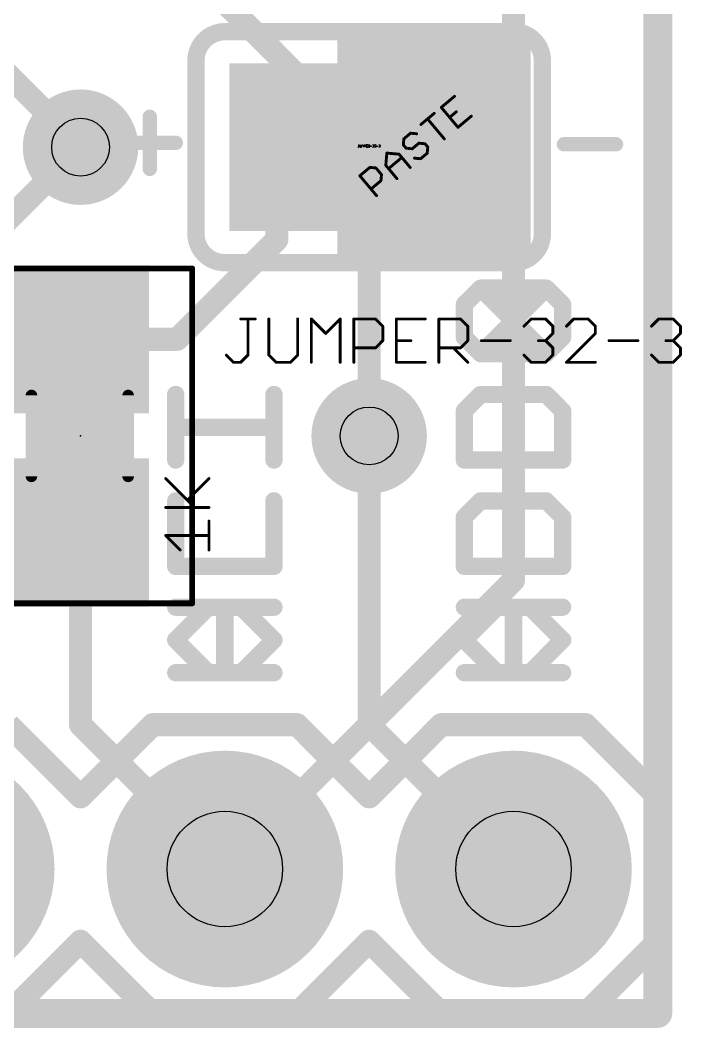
# Model space of a CAD drawing. Extents: x -43 to 64, y -8 to 16.
# Drawn here: x 9.63 to 15.45, y -0.13 to 8.74 of the extents above; entities that cross this region are included whole.
import ezdxf

# ---------------------------------------------------------------- set-up
doc = ezdxf.new("R2010")
doc.units = 0
for name, color, linetype in [('1', 12, 'CONTINUOUS'), ('16', 132, 'CONTINUOUS'), ('17', 110, 'CONTINUOUS'), ('18', 110, 'CONTINUOUS'), ('20', 53, 'CONTINUOUS'), ('21', 41, 'CONTINUOUS'), ('22', 40, 'CONTINUOUS'), ('23', 53, 'CONTINUOUS'), ('27', 253, 'CONTINUOUS'), ('29', 253, 'CONTINUOUS'), ('30', 253, 'CONTINUOUS'), ('31', 253, 'CONTINUOUS'), ('35', 253, 'CONTINUOUS'), ('39', 12, 'CONTINUOUS'), ('44', 253, 'CONTINUOUS'), ('51', 53, 'CONTINUOUS')]:
    doc.layers.add(name, color=color, linetype=linetype)

# ---------------------------------------------------------------- blocks, each defined once
blk = doc.blocks.new('RECT')
blk.add_solid([(-0.5, -0.5), (0.5, -0.5), (-0.5, 0.5), (0.5, 0.5)])
blk = doc.blocks.new('ROUNDP')
at = {"const_width": 0.5}
blk.add_lwpolyline([(0, -0.25, 1), (0, 0.25, 1), (0, -0.25)], format="xyb", dxfattribs=at)
blk = doc.blocks.new('ROUNDV')
at = {"const_width": 0.5}
blk.add_lwpolyline([(0, -0.25, 1), (0, 0.25, 1), (0, -0.25)], format="xyb", dxfattribs=at)

msp = doc.modelspace()

# ---------------------------------------------------------------- linework, layer by layer
at = {"layer": '1'}
for points, const_width in [([(15.24, 15.24), (15.24, 0)], 0.254), ([(9.388, 8.392), (10.16, 7.62)], 0.2032), ([(11.8872, 7.62), (11.8872, 6.8072)], 0.2032), ([(12.7, 7.62), (12.7, 5.08)], 0.2032), ([(11.8872, 6.8072), (11.01, 5.93)], 0.2032), ([(7.62, 5.93), (10.16, 5.93)], 0.2032), ([(10.16, 5.93), (11.01, 5.93)], 0.2032), ([(12.7, 2.54), (12.7, 5.08)], 0.2032), ([(10.16, 4.23), (10.16, 2.54)], 0.2032), ([(10.16, 2.54), (11.43, 1.27)], 0.2032), ([(12.7, 2.54), (13.97, 1.27)], 0.2032), ([(15.24, 0), (0, 0)], 0.254)]:
    msp.add_lwpolyline(points, dxfattribs=dict(at, const_width=const_width))
for points, const_width in [([(11.938, 7.62, 1), (11.8364, 7.62)], 0.1016), ([(12.7508, 7.62, 1), (12.6492, 7.62)], 0.1016), ([(10.1241, 7.5841, 1), (10.1959, 7.6559)], 0.1016), ([(11.8364, 6.8072, 1), (11.938, 6.8072)], 0.1016), ([(11.9231, 6.7713, 1), (11.8513, 6.8431)], 0.1016), ([(10.16, 5.9808, 1), (10.16, 5.8792)], 0.1016), ([(10.16, 5.8792, 1), (10.16, 5.9808)], 0.1016), ([(11.01, 5.8792, 1), (11.01, 5.9808)], 0.1016), ([(10.9741, 5.9659, 1), (11.0459, 5.8941)], 0.1016), ([(12.7508, 5.08, 1), (12.6492, 5.08)], 0.1016), ([(12.6492, 5.08, 1), (12.7508, 5.08)], 0.1016), ([(10.2108, 4.23, 1), (10.1092, 4.23)], 0.1016), ([(10.1959, 2.5759, 1), (10.1241, 2.5041)], 0.1016), ([(10.1092, 2.54, 1), (10.2108, 2.54)], 0.1016), ([(12.7359, 2.5759, 1), (12.6641, 2.5041)], 0.1016), ([(12.6492, 2.54, 1), (12.7508, 2.54)], 0.1016), ([(11.3941, 1.2341, 1), (11.4659, 1.3059)], 0.1016), ([(13.9341, 1.2341, 1), (14.0059, 1.3059)], 0.1016), ([(15.24, -0.0635, 1), (15.24, 0.0635)], 0.127), ([(15.1765, 0, 1), (15.3035, 0)], 0.127)]:
    msp.add_lwpolyline(points, format="xyb", dxfattribs=dict(at, const_width=const_width))
at = {"layer": '16'}
for points, const_width in [([(15.24, 15.24), (15.24, 0)], 0.254), ([(12.7, 7.62), (11.43, 8.89)], 0.2032), ([(13.97, 8.89), (13.97, 3.81)], 0.2032), ([(10.16, 7.62), (8.89, 6.35)], 0.2032), ([(12.7, 7.62), (12.7, 5.08)], 0.2032), ([(13.97, 3.81), (11.43, 1.27)], 0.2032), ([(15.24, 0), (0, 0)], 0.254)]:
    msp.add_lwpolyline(points, dxfattribs=dict(at, const_width=const_width))
for points, const_width in [([(10.1959, 7.5841, 1), (10.1241, 7.6559)], 0.1016), ([(12.7508, 7.62, 1), (12.6492, 7.62)], 0.1016), ([(12.6641, 7.5841, 1), (12.7359, 7.6559)], 0.1016), ([(12.6492, 5.08, 1), (12.7508, 5.08)], 0.1016), ([(14.0059, 3.7741, 1), (13.9341, 3.8459)], 0.1016), ([(13.9192, 3.81, 1), (14.0208, 3.81)], 0.1016), ([(11.3941, 1.3059, 1), (11.4659, 1.2341)], 0.1016), ([(15.24, -0.0635, 1), (15.24, 0.0635)], 0.127), ([(15.1765, 0, 1), (15.3035, 0)], 0.127)]:
    msp.add_lwpolyline(points, format="xyb", dxfattribs=dict(at, const_width=const_width))
at = {"layer": '20', "const_width": 0.2032}
for points in [[(15.24, 0), (15.24, 15.24)], [(0, 0), (15.24, 0)]]:
    msp.add_lwpolyline(points, dxfattribs=at)
at = {"layer": '20', "const_width": 0.1016}
for points in [[(15.24, -0.0508, 1), (15.24, 0.0508)], [(15.1892, 0, 1), (15.2908, 0)]]:
    msp.add_lwpolyline(points, format="xyb", dxfattribs=at)
at = {"layer": '21'}
for points, const_width in [([(11.43, 8.636, 0.4142), (11.176, 8.382)], 0.1524), ([(11.43, 8.6741, 1), (11.43, 8.5979)], 0.0762), ([(11.43, 8.5979, 1), (11.43, 8.6741)], 0.0762), ([(14.224, 8.382, 0.4142), (13.97, 8.636)], 0.1524), ([(13.97, 8.6741, 1), (13.97, 8.5979)], 0.0762), ([(13.97, 8.5979, 1), (13.97, 8.6741)], 0.0762), ([(11.2141, 8.382, 1), (11.1379, 8.382)], 0.0762), ([(14.2621, 8.382, 1), (14.1859, 8.382)], 0.0762), ([(11.1379, 8.382, 1), (11.2141, 8.382)], 0.0762), ([(14.1859, 8.382, 1), (14.2621, 8.382)], 0.0762), ([(10.8011, 7.8871, 1), (10.7376, 7.8871)], 0.0635), ([(10.5405, 7.69, 1), (10.5405, 7.6265)], 0.0635), ([(10.9981, 7.6265, 1), (10.9981, 7.69)], 0.0635), ([(14.4145, 7.6774, 1), (14.4145, 7.6139)], 0.0635), ([(14.8721, 7.6139, 1), (14.8721, 7.6774)], 0.0635), ([(10.7376, 7.4295, 1), (10.8011, 7.4295)], 0.0635), ([(11.176, 6.858, 0.4142), (11.43, 6.604)], 0.1524), ([(11.2141, 6.858, 1), (11.1379, 6.858)], 0.0762), ([(13.97, 6.604, 0.4142), (14.224, 6.858)], 0.1524), ([(14.2621, 6.858, 1), (14.1859, 6.858)], 0.0762), ([(11.1379, 6.858, 1), (11.2141, 6.858)], 0.0762), ([(14.1859, 6.858, 1), (14.2621, 6.858)], 0.0762), ([(11.43, 6.6421, 1), (11.43, 6.5659)], 0.0762), ([(11.43, 6.5659, 1), (11.43, 6.6421)], 0.0762), ([(13.97, 6.6421, 1), (13.97, 6.5659)], 0.0762), ([(13.97, 6.5659, 1), (13.97, 6.6421)], 0.0762), ([(13.6815, 6.4181, 1), (13.6815, 6.3419)], 0.0762), ([(13.7085, 6.4069, 1), (13.6546, 6.353)], 0.0762), ([(13.7085, 6.353, 1), (13.6546, 6.4069)], 0.0762), ([(14.2847, 6.4069, 1), (14.2308, 6.353)], 0.0762), ([(14.2577, 6.3419, 1), (14.2577, 6.4181)], 0.0762), ([(13.5105, 6.2629, 1), (13.5644, 6.209)], 0.0762), ([(13.5756, 6.2359, 1), (13.4994, 6.2359)], 0.0762), ([(14.4399, 6.2359, 1), (14.3637, 6.2359)], 0.0762), ([(14.3749, 6.209, 1), (14.4287, 6.2629)], 0.0762), ([(13.5644, 5.9748, 1), (13.5105, 5.9209)], 0.0762), ([(13.4994, 5.9478, 1), (13.5756, 5.9478)], 0.0762), ([(14.3637, 5.9478, 1), (14.4399, 5.9478)], 0.0762), ([(14.4287, 5.9209, 1), (14.3749, 5.9748)], 0.0762), ([(13.6815, 5.8419, 1), (13.6815, 5.7657)], 0.0762), ([(13.6546, 5.7768, 1), (13.7085, 5.8307)], 0.0762), ([(14.2308, 5.8307, 1), (14.2847, 5.7768)], 0.0762), ([(14.2308, 5.7768, 1), (14.2847, 5.8307)], 0.0762), ([(14.2577, 5.7657, 1), (14.2577, 5.8419)], 0.0762), ([(11.0356, 5.4445, 1), (10.9594, 5.4445)], 0.0762), ([(13.6815, 5.4826, 1), (13.6815, 5.4064)], 0.0762), ([(13.7085, 5.4175, 1), (13.6546, 5.4714)], 0.0762), ([(14.2847, 5.4714, 1), (14.2308, 5.4175)], 0.0762), ([(14.2577, 5.4064, 1), (14.2577, 5.4826)], 0.0762), ([(13.5756, 5.3004, 1), (13.4994, 5.3004)], 0.0762), ([(13.5105, 5.3273, 1), (13.5644, 5.2735)], 0.0762), ([(14.4399, 5.3004, 1), (14.3637, 5.3004)], 0.0762), ([(14.3749, 5.2735, 1), (14.4287, 5.3273)], 0.0762), ([(10.9975, 5.1945, 1), (10.9975, 5.1183)], 0.0762), ([(11.8618, 5.1183, 1), (11.8618, 5.1945)], 0.0762), ([(10.9594, 4.8682, 1), (11.0356, 4.8682)], 0.0762), ([(13.5375, 4.9063, 1), (13.5375, 4.8301)], 0.0762), ([(13.4994, 4.8682, 1), (13.5756, 4.8682)], 0.0762), ([(14.3637, 4.8682, 1), (14.4399, 4.8682)], 0.0762), ([(14.4018, 4.8301, 1), (14.4018, 4.9063)], 0.0762), ([(11.8999, 4.5089, 1), (11.8237, 4.5089)], 0.0762), ([(13.6815, 4.547, 1), (13.6815, 4.4708)], 0.0762), ([(13.7085, 4.482, 1), (13.6546, 4.5359)], 0.0762), ([(14.2847, 4.5359, 1), (14.2308, 4.482)], 0.0762), ([(14.2577, 4.4708, 1), (14.2577, 4.547)], 0.0762), ([(13.5756, 4.3649, 1), (13.4994, 4.3649)], 0.0762), ([(14.4399, 4.3649, 1), (14.3637, 4.3649)], 0.0762), ([(13.5105, 4.3918, 1), (13.5644, 4.3379)], 0.0762), ([(14.3749, 4.3379, 1), (14.4287, 4.3918)], 0.0762), ([(10.9975, 3.9708, 1), (10.9975, 3.8946)], 0.0762), ([(11.8618, 3.8946, 1), (11.8618, 3.9708)], 0.0762), ([(13.5375, 3.9708, 1), (13.5375, 3.8946)], 0.0762), ([(14.4018, 3.8946, 1), (14.4018, 3.9708)], 0.0762), ([(11.8237, 3.9327, 1), (11.8999, 3.9327)], 0.0762), ([(13.4994, 3.9327, 1), (13.5756, 3.9327)], 0.0762), ([(14.3637, 3.9327, 1), (14.4399, 3.9327)], 0.0762), ([(11.2856, 3.6115, 1), (11.2856, 3.5353)], 0.0762), ([(11.3125, 3.5465, 1), (11.2586, 3.6004)], 0.0762), ([(11.4677, 3.5734, 1), (11.3915, 3.5734)], 0.0762), ([(11.8618, 3.5353, 1), (11.8618, 3.6115)], 0.0762), ([(13.8256, 3.6115, 1), (13.8256, 3.5353)], 0.0762), ([(13.8525, 3.5465, 1), (13.7986, 3.6004)], 0.0762), ([(14.0077, 3.5734, 1), (13.9315, 3.5734)], 0.0762), ([(14.4018, 3.5353, 1), (14.4018, 3.6115)], 0.0762), ([(11.0244, 3.3123, 1), (10.9705, 3.2584)], 0.0762), ([(10.9705, 3.3123, 1), (11.0244, 3.2584)], 0.0762), ([(13.5644, 3.3123, 1), (13.5105, 3.2584)], 0.0762), ([(13.5105, 3.3123, 1), (13.5644, 3.2584)], 0.0762), ([(11.2856, 3.0353, 1), (11.2856, 2.9591)], 0.0762), ([(11.2586, 2.9703, 1), (11.3125, 3.0241)], 0.0762), ([(11.3915, 2.9972, 1), (11.4677, 2.9972)], 0.0762), ([(11.8618, 2.9591, 1), (11.8618, 3.0353)], 0.0762), ([(13.8256, 3.0353, 1), (13.8256, 2.9591)], 0.0762), ([(13.7986, 2.9703, 1), (13.8525, 3.0241)], 0.0762), ([(13.9315, 2.9972, 1), (14.0077, 2.9972)], 0.0762), ([(14.4018, 2.9591, 1), (14.4018, 3.0353)], 0.0762), ([(10.795, 2.5908, 1), (10.795, 2.4892)], 0.1016), ([(10.8309, 2.5041, 1), (10.7591, 2.5759)], 0.1016), ([(12.1009, 2.5759, 1), (12.0291, 2.5041)], 0.1016), ([(12.065, 2.4892, 1), (12.065, 2.5908)], 0.1016), ([(13.335, 2.5908, 1), (13.335, 2.4892)], 0.1016), ([(13.3709, 2.5041, 1), (13.2991, 2.5759)], 0.1016), ([(14.6409, 2.5759, 1), (14.5691, 2.5041)], 0.1016), ([(14.605, 2.4892, 1), (14.605, 2.5908)], 0.1016), ([(10.1241, 1.9409, 1), (10.1959, 1.8691)], 0.1016), ([(10.1241, 1.8691, 1), (10.1959, 1.9409)], 0.1016), ([(12.6641, 1.9409, 1), (12.7359, 1.8691)], 0.1016), ([(12.6641, 1.8691, 1), (12.7359, 1.9409)], 0.1016), ([(15.2908, 1.905, 1), (15.1892, 1.905)], 0.1016), ([(15.2041, 1.8691, 1), (15.2759, 1.9409)], 0.1016), ([(10.1959, 0.6709, 1), (10.1241, 0.5991)], 0.1016), ([(10.1959, 0.5991, 1), (10.1241, 0.6709)], 0.1016), ([(12.7359, 0.6709, 1), (12.6641, 0.5991)], 0.1016), ([(12.7359, 0.5991, 1), (12.6641, 0.6709)], 0.1016), ([(15.2759, 0.5991, 1), (15.2041, 0.6709)], 0.1016), ([(15.1892, 0.635, 1), (15.2908, 0.635)], 0.1016), ([(10.795, 0.0508, 1), (10.795, -0.0508)], 0.1016), ([(12.065, -0.0508, 1), (12.065, 0.0508)], 0.1016), ([(13.335, 0.0508, 1), (13.335, -0.0508)], 0.1016), ([(14.605, -0.0508, 1), (14.605, 0.0508)], 0.1016), ([(10.7591, -0.0359, 1), (10.8309, 0.0359)], 0.1016), ([(12.0291, 0.0359, 1), (12.1009, -0.0359)], 0.1016), ([(13.2991, -0.0359, 1), (13.3709, 0.0359)], 0.1016), ([(14.5691, 0.0359, 1), (14.6409, -0.0359)], 0.1016)]:
    msp.add_lwpolyline(points, format="xyb", dxfattribs=dict(at, const_width=const_width))
for points, const_width in [([(11.43, 8.636), (13.97, 8.636)], 0.1524), ([(11.176, 6.858), (11.176, 8.382)], 0.1524), ([(14.224, 6.858), (14.224, 8.382)], 0.1524), ([(10.7693, 7.4295), (10.7693, 7.8871)], 0.127), ([(10.5405, 7.6583), (10.9981, 7.6583)], 0.127), ([(14.4145, 7.6457), (14.8721, 7.6457)], 0.127), ([(13.97, 6.604), (11.43, 6.604)], 0.1524), ([(13.5375, 6.2359), (13.6815, 6.38)], 0.1524), ([(13.6815, 6.38), (14.2577, 6.38)], 0.1524), ([(14.2577, 5.8038), (13.6815, 6.38)], 0.1524), ([(14.2577, 6.38), (14.4018, 6.2359)], 0.1524), ([(13.5375, 5.9478), (13.5375, 6.2359)], 0.1524), ([(14.4018, 6.2359), (14.4018, 5.9478)], 0.1524), ([(13.6815, 5.8038), (13.5375, 5.9478)], 0.1524), ([(14.4018, 5.9478), (14.2577, 5.8038)], 0.1524), ([(14.2577, 5.8038), (13.6815, 5.8038)], 0.1524), ([(10.9975, 4.8682), (10.9975, 5.4445)], 0.1524), ([(13.6815, 5.4445), (13.5375, 5.3004)], 0.1524), ([(14.2577, 5.4445), (13.6815, 5.4445)], 0.1524), ([(14.4018, 5.3004), (14.2577, 5.4445)], 0.1524), ([(13.5375, 5.3004), (13.5375, 4.8682)], 0.1524), ([(14.4018, 4.8682), (14.4018, 5.3004)], 0.1524), ([(11.8618, 5.1564), (10.9975, 5.1564)], 0.1524), ([(13.5375, 4.8682), (14.4018, 4.8682)], 0.1524), ([(11.8618, 3.9327), (11.8618, 4.5089)], 0.1524), ([(13.6815, 4.5089), (13.5375, 4.3649)], 0.1524), ([(14.2577, 4.5089), (13.6815, 4.5089)], 0.1524), ([(14.4018, 4.3649), (14.2577, 4.5089)], 0.1524), ([(13.5375, 4.3649), (13.5375, 3.9327)], 0.1524), ([(14.4018, 3.9327), (14.4018, 4.3649)], 0.1524), ([(10.9975, 3.9327), (11.8618, 3.9327)], 0.1524), ([(13.5375, 3.9327), (14.4018, 3.9327)], 0.1524), ([(10.9975, 3.2853), (11.2856, 3.5734)], 0.1524), ([(11.2856, 3.5734), (11.8618, 3.5734)], 0.1524), ([(11.4296, 2.9972), (11.4296, 3.5734)], 0.1524), ([(13.5375, 3.2853), (13.8256, 3.5734)], 0.1524), ([(13.8256, 3.5734), (14.4018, 3.5734)], 0.1524), ([(13.9696, 2.9972), (13.9696, 3.5734)], 0.1524), ([(11.2856, 2.9972), (10.9975, 3.2853)], 0.1524), ([(13.8256, 2.9972), (13.5375, 3.2853)], 0.1524), ([(11.8618, 2.9972), (11.2856, 2.9972)], 0.1524), ([(14.4018, 2.9972), (13.8256, 2.9972)], 0.1524), ([(9.525, 2.54), (10.16, 1.905)], 0.2032), ([(10.16, 1.905), (10.795, 2.54)], 0.2032), ([(10.795, 2.54), (12.065, 2.54)], 0.2032), ([(12.065, 2.54), (12.7, 1.905)], 0.2032), ([(12.7, 1.905), (13.335, 2.54)], 0.2032), ([(13.335, 2.54), (14.605, 2.54)], 0.2032), ([(14.605, 2.54), (15.24, 1.905)], 0.2032), ([(15.24, 1.905), (15.24, 0.635)], 0.2032), ([(10.16, 0.635), (9.525, 0)], 0.2032), ([(10.795, 0), (10.16, 0.635)], 0.2032), ([(12.7, 0.635), (12.065, 0)], 0.2032), ([(13.335, 0), (12.7, 0.635)], 0.2032), ([(15.24, 0.635), (14.605, 0)], 0.2032), ([(12.065, 0), (10.795, 0)], 0.2032), ([(14.605, 0), (13.335, 0)], 0.2032)]:
    msp.add_lwpolyline(points, dxfattribs=dict(at, const_width=const_width))
at = {"layer": '22', "const_width": 0.1524}
for points in [[(13.6823, 6.38), (13.5382, 6.2359)], [(14.2585, 6.38), (13.6823, 6.38)], [(13.6823, 5.8038), (14.2585, 6.38)], [(14.4025, 6.2359), (14.2585, 6.38)], [(13.5382, 6.2359), (13.5382, 5.9478)], [(14.4025, 5.9478), (14.4025, 6.2359)], [(13.5382, 5.9478), (13.6823, 5.8038)], [(14.2585, 5.8038), (14.4025, 5.9478)], [(13.6823, 5.8038), (14.2585, 5.8038)], [(11.8625, 4.8682), (11.8625, 5.4445)], [(13.5382, 5.3004), (13.6823, 5.4445)], [(13.6823, 5.4445), (14.2585, 5.4445)], [(14.2585, 5.4445), (14.4025, 5.3004)], [(13.5382, 4.8682), (13.5382, 5.3004)], [(14.4025, 5.3004), (14.4025, 4.8682)], [(10.9982, 5.1564), (11.8625, 5.1564)], [(14.4025, 4.8682), (13.5382, 4.8682)], [(10.9982, 3.9327), (10.9982, 4.5089)], [(13.5382, 4.3649), (13.6823, 4.5089)], [(13.6823, 4.5089), (14.2585, 4.5089)], [(14.2585, 4.5089), (14.4025, 4.3649)], [(13.5382, 3.9327), (13.5382, 4.3649)], [(14.4025, 4.3649), (14.4025, 3.9327)], [(11.8625, 3.9327), (10.9982, 3.9327)], [(14.4025, 3.9327), (13.5382, 3.9327)], [(11.5744, 3.5734), (10.9982, 3.5734)], [(11.4304, 2.9972), (11.4304, 3.5734)], [(11.8625, 3.2853), (11.5744, 3.5734)], [(14.1144, 3.5734), (13.5382, 3.5734)], [(13.9704, 2.9972), (13.9704, 3.5734)], [(14.4025, 3.2853), (14.1144, 3.5734)], [(11.5744, 2.9972), (11.8625, 3.2853)], [(14.1144, 2.9972), (14.4025, 3.2853)], [(10.9982, 2.9972), (11.5744, 2.9972)], [(13.5382, 2.9972), (14.1144, 2.9972)]]:
    msp.add_lwpolyline(points, dxfattribs=at)
at = {"layer": '22', "const_width": 0.0762}
for points in [[(13.6823, 6.4181, 1), (13.6823, 6.3419)], [(13.7092, 6.353, 1), (13.6553, 6.4069)], [(14.2854, 6.4069, 1), (14.2315, 6.353)], [(14.2854, 6.353, 1), (14.2315, 6.4069)], [(14.2585, 6.3419, 1), (14.2585, 6.4181)], [(13.5763, 6.2359, 1), (13.5001, 6.2359)], [(13.5113, 6.2629, 1), (13.5651, 6.209)], [(14.4406, 6.2359, 1), (14.3644, 6.2359)], [(14.3756, 6.209, 1), (14.4295, 6.2629)], [(13.5651, 5.9748, 1), (13.5113, 5.9209)], [(13.5001, 5.9478, 1), (13.5763, 5.9478)], [(14.3644, 5.9478, 1), (14.4406, 5.9478)], [(14.4295, 5.9209, 1), (14.3756, 5.9748)], [(13.6553, 5.8307, 1), (13.7092, 5.7768)], [(13.6823, 5.8419, 1), (13.6823, 5.7657)], [(13.6553, 5.7768, 1), (13.7092, 5.8307)], [(14.2315, 5.8307, 1), (14.2854, 5.7768)], [(14.2585, 5.7657, 1), (14.2585, 5.8419)], [(11.9006, 5.4445, 1), (11.8244, 5.4445)], [(13.6823, 5.4826, 1), (13.6823, 5.4064)], [(13.7092, 5.4175, 1), (13.6553, 5.4714)], [(14.2854, 5.4714, 1), (14.2315, 5.4175)], [(14.2585, 5.4064, 1), (14.2585, 5.4826)], [(13.5763, 5.3004, 1), (13.5001, 5.3004)], [(13.5113, 5.3273, 1), (13.5651, 5.2735)], [(14.4406, 5.3004, 1), (14.3644, 5.3004)], [(14.3756, 5.2735, 1), (14.4295, 5.3273)], [(10.9982, 5.1945, 1), (10.9982, 5.1183)], [(11.8625, 5.1183, 1), (11.8625, 5.1945)], [(11.8244, 4.8682, 1), (11.9006, 4.8682)], [(13.5382, 4.9063, 1), (13.5382, 4.8301)], [(13.5001, 4.8682, 1), (13.5763, 4.8682)], [(14.3644, 4.8682, 1), (14.4406, 4.8682)], [(14.4025, 4.8301, 1), (14.4025, 4.9063)], [(11.0363, 4.5089, 1), (10.9601, 4.5089)], [(13.6823, 4.547, 1), (13.6823, 4.4708)], [(13.7092, 4.482, 1), (13.6553, 4.5359)], [(14.2854, 4.5359, 1), (14.2315, 4.482)], [(14.2585, 4.4708, 1), (14.2585, 4.547)], [(13.5763, 4.3649, 1), (13.5001, 4.3649)], [(14.4406, 4.3649, 1), (14.3644, 4.3649)], [(13.5113, 4.3918, 1), (13.5651, 4.3379)], [(14.3756, 4.3379, 1), (14.4295, 4.3918)], [(10.9982, 3.9708, 1), (10.9982, 3.8946)], [(11.8625, 3.8946, 1), (11.8625, 3.9708)], [(13.5382, 3.9708, 1), (13.5382, 3.8946)], [(14.4025, 3.8946, 1), (14.4025, 3.9708)], [(10.9601, 3.9327, 1), (11.0363, 3.9327)], [(13.5001, 3.9327, 1), (13.5763, 3.9327)], [(14.3644, 3.9327, 1), (14.4406, 3.9327)], [(10.9982, 3.6115, 1), (10.9982, 3.5353)], [(11.4685, 3.5734, 1), (11.3923, 3.5734)], [(11.6014, 3.6004, 1), (11.5475, 3.5465)], [(11.5744, 3.5353, 1), (11.5744, 3.6115)], [(13.5382, 3.6115, 1), (13.5382, 3.5353)], [(14.0085, 3.5734, 1), (13.9323, 3.5734)], [(14.1414, 3.6004, 1), (14.0875, 3.5465)], [(14.1144, 3.5353, 1), (14.1144, 3.6115)], [(11.8895, 3.2584, 1), (11.8356, 3.3123)], [(11.8356, 3.2584, 1), (11.8895, 3.3123)], [(14.4295, 3.2584, 1), (14.3756, 3.3123)], [(14.3756, 3.2584, 1), (14.4295, 3.3123)], [(10.9982, 3.0353, 1), (10.9982, 2.9591)], [(11.3923, 2.9972, 1), (11.4685, 2.9972)], [(11.5475, 3.0241, 1), (11.6014, 2.9703)], [(11.5744, 2.9591, 1), (11.5744, 3.0353)], [(13.5382, 3.0353, 1), (13.5382, 2.9591)], [(13.9323, 2.9972, 1), (14.0085, 2.9972)], [(14.0875, 3.0241, 1), (14.1414, 2.9703)], [(14.1144, 2.9591, 1), (14.1144, 3.0353)]]:
    msp.add_lwpolyline(points, format="xyb", dxfattribs=at)
at = {"layer": '23'}
for p in [(12.7, 7.62), (10.16, 5.08)]:
    msp.add_point(p, dxfattribs=at)
at = {"layer": '27'}
for p, q in [((12.6066, 7.64), (12.6132, 7.64)), ((12.6099, 7.6233), (12.6099, 7.64)), ((12.6183, 7.64), (12.6183, 7.6233)), ((12.6317, 7.6233), (12.6317, 7.64)), ((12.6367, 7.62), (12.6367, 7.64)), ((12.6367, 7.64), (12.6434, 7.6333)), ((12.6434, 7.6333), (12.6501, 7.64)), ((12.6501, 7.64), (12.6501, 7.62)), ((12.6551, 7.62), (12.6551, 7.64)), ((12.6551, 7.64), (12.6652, 7.64)), ((12.6652, 7.6267), (12.6551, 7.6267)), ((12.6652, 7.64), (12.6685, 7.6367)), ((12.6685, 7.63), (12.6652, 7.6267)), ((12.6685, 7.6367), (12.6685, 7.63)), ((12.6869, 7.64), (12.6736, 7.64)), ((12.6736, 7.64), (12.6736, 7.62)), ((12.6736, 7.63), (12.6802, 7.63)), ((12.692, 7.62), (12.692, 7.64)), ((12.692, 7.64), (12.702, 7.64)), ((12.702, 7.6267), (12.692, 7.6267)), ((12.6987, 7.6267), (12.7053, 7.62)), ((12.702, 7.64), (12.7053, 7.6367)), ((12.7053, 7.63), (12.702, 7.6267)), ((12.7053, 7.6367), (12.7053, 7.63)), ((12.7104, 7.63), (12.7237, 7.63)), ((12.7288, 7.6367), (12.7321, 7.64)), ((12.7321, 7.64), (12.7388, 7.64)), ((12.7388, 7.63), (12.7355, 7.63)), ((12.7388, 7.64), (12.7422, 7.6367)), ((12.7422, 7.6333), (12.7388, 7.63)), ((12.7388, 7.63), (12.7422, 7.6267)), ((12.7422, 7.6367), (12.7422, 7.6333)), ((12.7422, 7.6267), (12.7422, 7.6233)), ((12.7506, 7.64), (12.7472, 7.6367)), ((12.7472, 7.62), (12.7606, 7.6333)), ((12.7572, 7.64), (12.7506, 7.64)), ((12.7606, 7.6367), (12.7572, 7.64)), ((12.7606, 7.6333), (12.7606, 7.6367)), ((12.7656, 7.63), (12.779, 7.63)), ((12.7841, 7.6367), (12.7874, 7.64)), ((12.7874, 7.64), (12.7941, 7.64)), ((12.7941, 7.63), (12.7907, 7.63)), ((12.7941, 7.64), (12.7974, 7.6367)), ((12.7974, 7.6333), (12.7941, 7.63)), ((12.7941, 7.63), (12.7974, 7.6267)), ((12.7974, 7.6367), (12.7974, 7.6333)), ((12.7974, 7.6267), (12.7974, 7.6233)), ((12.5999, 7.6233), (12.6032, 7.62)), ((12.6032, 7.62), (12.6066, 7.62)), ((12.6066, 7.62), (12.6099, 7.6233)), ((12.6183, 7.6233), (12.6217, 7.62)), ((12.6217, 7.62), (12.6283, 7.62)), ((12.6283, 7.62), (12.6317, 7.6233)), ((12.6736, 7.62), (12.6869, 7.62)), ((12.7321, 7.62), (12.7288, 7.6233)), ((12.7388, 7.62), (12.7321, 7.62)), ((12.7422, 7.6233), (12.7388, 7.62)), ((12.7606, 7.62), (12.7472, 7.62)), ((12.7874, 7.62), (12.7841, 7.6233)), ((12.7941, 7.62), (12.7874, 7.62)), ((12.7974, 7.6233), (12.7941, 7.62))]:
    msp.add_line(p, q, dxfattribs=at)
at = {"layer": '27', "const_width": 0.0127}
for points in [[(11.5698, 6.1154, 1), (11.5698, 6.1027)], [(11.6397, 6.109, 1), (11.627, 6.109)], [(11.6969, 6.1027, 1), (11.6969, 6.1154)], [(11.8233, 6.109, 1), (11.8106, 6.109)], [(12.0775, 6.109, 1), (12.0648, 6.109)], [(12.1975, 6.109, 1), (12.1848, 6.109)], [(12.1956, 6.1135, 1), (12.1866, 6.1045)], [(12.4517, 6.109, 1), (12.439, 6.109)], [(12.4498, 6.1045, 1), (12.4408, 6.1135)], [(12.5653, 6.1154, 1), (12.5653, 6.1027)], [(12.5717, 6.109, 1), (12.559, 6.109)], [(12.7605, 6.1135, 1), (12.7515, 6.1045)], [(12.756, 6.1027, 1), (12.756, 6.1154)], [(12.9395, 6.1154, 1), (12.9395, 6.1027)], [(12.9459, 6.109, 1), (12.9332, 6.109)], [(13.1937, 6.1027, 1), (13.1937, 6.1154)], [(13.3137, 6.1154, 1), (13.3137, 6.1027)], [(13.3201, 6.109, 1), (13.3074, 6.109)], [(13.5089, 6.1135, 1), (13.4999, 6.1045)], [(13.5044, 6.1027, 1), (13.5044, 6.1154)], [(14.1257, 6.1154, 1), (14.1257, 6.1027)], [(14.1302, 6.1045, 1), (14.1212, 6.1135)], [(14.2573, 6.1135, 1), (14.2483, 6.1045)], [(14.2528, 6.1027, 1), (14.2528, 6.1154)], [(14.4999, 6.1154, 1), (14.4999, 6.1027)], [(14.5044, 6.1045, 1), (14.4954, 6.1135)], [(14.6315, 6.1135, 1), (14.6225, 6.1045)], [(14.627, 6.1027, 1), (14.627, 6.1154)], [(15.2483, 6.1154, 1), (15.2483, 6.1027)], [(15.2528, 6.1045, 1), (15.2438, 6.1135)], [(15.3799, 6.1135, 1), (15.3709, 6.1045)], [(15.3754, 6.1027, 1), (15.3754, 6.1154)], [(12.8259, 6.0455, 1), (12.8132, 6.0455)], [(12.815, 6.041, 1), (12.824, 6.05)], [(13.5743, 6.0455, 1), (13.5616, 6.0455)], [(13.5635, 6.041, 1), (13.5724, 6.05)], [(14.0577, 6.05, 1), (14.0666, 6.041)], [(14.3227, 6.0455, 1), (14.31, 6.0455)], [(14.3119, 6.041, 1), (14.3208, 6.05)], [(14.4319, 6.05, 1), (14.4408, 6.041)], [(14.6969, 6.0455, 1), (14.6842, 6.0455)], [(14.6861, 6.041, 1), (14.6951, 6.05)], [(15.1803, 6.05, 1), (15.1893, 6.041)], [(15.4453, 6.0455, 1), (15.4326, 6.0455)], [(15.4345, 6.041, 1), (15.4435, 6.05)], [(12.3137, 5.9864, 1), (12.3227, 5.9774)], [(12.3137, 5.9774, 1), (12.3227, 5.9864)], [(14.31, 5.9819, 1), (14.3227, 5.9819)], [(14.3208, 5.9774, 1), (14.3119, 5.9864)], [(14.6842, 5.9819, 1), (14.6969, 5.9819)], [(14.6951, 5.9774, 1), (14.6861, 5.9864)], [(15.4326, 5.9819, 1), (15.4453, 5.9819)], [(15.4435, 5.9774, 1), (15.4345, 5.9864)], [(12.5653, 5.8612, 1), (12.5653, 5.8485)], [(12.7515, 5.8593, 1), (12.7605, 5.8503)], [(12.756, 5.8485, 1), (12.756, 5.8612)], [(12.8132, 5.9184, 1), (12.8259, 5.9184)], [(12.824, 5.9139, 1), (12.815, 5.9229)], [(12.9395, 5.9247, 1), (12.9395, 5.912)], [(13.0666, 5.912, 1), (13.0666, 5.9247)], [(13.3137, 5.8612, 1), (13.3137, 5.8485)], [(13.4453, 5.8593, 1), (13.4363, 5.8503)], [(13.4999, 5.8593, 1), (13.5089, 5.8503)], [(13.5044, 5.8485, 1), (13.5044, 5.8612)], [(13.5616, 5.9184, 1), (13.5743, 5.9184)], [(13.5724, 5.9139, 1), (13.5635, 5.9229)], [(13.6879, 5.9247, 1), (13.6879, 5.912)], [(13.9422, 5.912, 1), (13.9422, 5.9247)], [(14.1893, 5.9247, 1), (14.1893, 5.912)], [(14.2573, 5.9229, 1), (14.2483, 5.9139)], [(14.2483, 5.9229, 1), (14.2573, 5.9139)], [(14.2528, 5.912, 1), (14.2528, 5.9247)], [(14.3227, 5.8548, 1), (14.31, 5.8548)], [(14.3119, 5.8503, 1), (14.3208, 5.8593)], [(14.8106, 5.9247, 1), (14.8106, 5.912)], [(15.0648, 5.912, 1), (15.0648, 5.9247)], [(15.3119, 5.9247, 1), (15.3119, 5.912)], [(15.3799, 5.9229, 1), (15.3709, 5.9139)], [(15.3709, 5.9229, 1), (15.3799, 5.9139)], [(15.3754, 5.912, 1), (15.3754, 5.9247)], [(15.4453, 5.8548, 1), (15.4326, 5.8548)], [(15.4345, 5.8503, 1), (15.4435, 5.8593)], [(11.4472, 5.7957, 1), (11.4382, 5.7868)], [(11.627, 5.7913, 1), (11.6397, 5.7913)], [(11.6379, 5.7868, 1), (11.6289, 5.7957)], [(11.8214, 5.7957, 1), (11.8124, 5.7868)], [(11.8106, 5.7913, 1), (11.8233, 5.7913)], [(12.0648, 5.7913, 1), (12.0775, 5.7913)], [(12.0756, 5.7868, 1), (12.0666, 5.7957)], [(14.0666, 5.7957, 1), (14.0577, 5.7868)], [(14.31, 5.7913, 1), (14.3227, 5.7913)], [(14.3208, 5.7868, 1), (14.3119, 5.7957)], [(15.1893, 5.7957, 1), (15.1803, 5.7868)], [(15.4326, 5.7913, 1), (15.4453, 5.7913)], [(15.4435, 5.7868, 1), (15.4345, 5.7957)], [(11.5063, 5.7341, 1), (11.5063, 5.7214)], [(11.5018, 5.7232, 1), (11.5107, 5.7322)], [(11.5653, 5.7322, 1), (11.5743, 5.7232)], [(11.5698, 5.7214, 1), (11.5698, 5.7341)], [(11.8805, 5.7341, 1), (11.8805, 5.7214)], [(11.876, 5.7232, 1), (11.8849, 5.7322)], [(12.0031, 5.7322, 1), (12.0121, 5.7232)], [(12.0076, 5.7214, 1), (12.0076, 5.7341)], [(12.1848, 5.7277, 1), (12.1975, 5.7277)], [(12.439, 5.7277, 1), (12.4517, 5.7277)], [(12.559, 5.7277, 1), (12.5717, 5.7277)], [(12.9395, 5.7341, 1), (12.9395, 5.7214)], [(12.9332, 5.7277, 1), (12.9459, 5.7277)], [(13.1937, 5.7214, 1), (13.1937, 5.7341)], [(13.3074, 5.7277, 1), (13.3201, 5.7277)], [(13.5635, 5.7232, 1), (13.5724, 5.7322)], [(14.1257, 5.7341, 1), (14.1257, 5.7214)], [(14.1212, 5.7232, 1), (14.1302, 5.7322)], [(14.2483, 5.7322, 1), (14.2573, 5.7232)], [(14.2528, 5.7214, 1), (14.2528, 5.7341)], [(14.4364, 5.7341, 1), (14.4364, 5.7214)], [(14.4319, 5.7322, 1), (14.4408, 5.7232)], [(14.6906, 5.7214, 1), (14.6906, 5.7341)], [(15.2483, 5.7341, 1), (15.2483, 5.7214)], [(15.2438, 5.7232, 1), (15.2528, 5.7322)], [(15.3709, 5.7322, 1), (15.3799, 5.7232)], [(15.3754, 5.7214, 1), (15.3754, 5.7341)], [(10.9135, 4.7096, 1), (10.9045, 4.7006)], [(11.2948, 4.7006, 1), (11.2858, 4.7096)], [(11.0951, 4.5189, 1), (11.1041, 4.51)], [(10.909, 4.4573, 1), (10.909, 4.4446)], [(11.1587, 4.4464, 1), (11.1677, 4.4554)], [(11.2903, 4.4446, 1), (11.2903, 4.4573)], [(11.2966, 4.3309, 1), (11.284, 4.3309)], [(10.909, 4.2102, 1), (10.909, 4.1975)], [(10.9135, 4.2083, 1), (10.9045, 4.1993)], [(11.2903, 4.1975, 1), (11.2903, 4.2102)], [(11.0316, 4.0722, 1), (11.0406, 4.0812)], [(11.284, 4.0767, 1), (11.2966, 4.0767)]]:
    msp.add_lwpolyline(points, format="xyb", dxfattribs=at)
at = {"layer": '27', "const_width": 0.0254}
for points in [[(11.5698, 6.109), (11.6969, 6.109)], [(11.6334, 5.7913), (11.6334, 6.109)], [(11.8169, 6.109), (11.8169, 5.7913)], [(12.0711, 5.7913), (12.0711, 6.109)], [(12.1911, 5.7277), (12.1911, 6.109)], [(12.1911, 6.109), (12.3182, 5.9819)], [(12.3182, 5.9819), (12.4453, 6.109)], [(12.4453, 6.109), (12.4453, 5.7277)], [(12.5653, 5.7277), (12.5653, 6.109)], [(12.5653, 6.109), (12.756, 6.109)], [(12.756, 6.109), (12.8195, 6.0455)], [(13.1937, 6.109), (12.9395, 6.109)], [(12.9395, 6.109), (12.9395, 5.7277)], [(13.3137, 5.7277), (13.3137, 6.109)], [(13.3137, 6.109), (13.5044, 6.109)], [(13.5044, 6.109), (13.5679, 6.0455)], [(14.0621, 6.0455), (14.1257, 6.109)], [(14.1257, 6.109), (14.2528, 6.109)], [(14.2528, 6.109), (14.3164, 6.0455)], [(14.4999, 6.109), (14.4364, 6.0455)], [(14.627, 6.109), (14.4999, 6.109)], [(14.6906, 6.0455), (14.627, 6.109)], [(15.1848, 6.0455), (15.2483, 6.109)], [(15.2483, 6.109), (15.3754, 6.109)], [(15.3754, 6.109), (15.439, 6.0455)], [(12.8195, 6.0455), (12.8195, 5.9184)], [(13.5679, 6.0455), (13.5679, 5.9184)], [(14.3164, 6.0455), (14.3164, 5.9819)], [(14.6906, 5.9819), (14.6906, 6.0455)], [(15.439, 6.0455), (15.439, 5.9819)], [(14.3164, 5.9819), (14.2528, 5.9184)], [(14.4364, 5.7277), (14.6906, 5.9819)], [(15.439, 5.9819), (15.3754, 5.9184)], [(12.756, 5.8548), (12.5653, 5.8548)], [(12.8195, 5.9184), (12.756, 5.8548)], [(12.9395, 5.9184), (13.0666, 5.9184)], [(13.5044, 5.8548), (13.3137, 5.8548)], [(13.4408, 5.8548), (13.5679, 5.7277)], [(13.5679, 5.9184), (13.5044, 5.8548)], [(13.6879, 5.9184), (13.9422, 5.9184)], [(14.2528, 5.9184), (14.1893, 5.9184)], [(14.2528, 5.9184), (14.3164, 5.8548)], [(14.3164, 5.8548), (14.3164, 5.7913)], [(14.8106, 5.9184), (15.0648, 5.9184)], [(15.3754, 5.9184), (15.3119, 5.9184)], [(15.3754, 5.9184), (15.439, 5.8548)], [(15.439, 5.8548), (15.439, 5.7913)], [(11.4427, 5.7913), (11.5063, 5.7277)], [(11.5698, 5.7277), (11.6334, 5.7913)], [(11.8169, 5.7913), (11.8805, 5.7277)], [(12.0076, 5.7277), (12.0711, 5.7913)], [(14.1257, 5.7277), (14.0621, 5.7913)], [(14.3164, 5.7913), (14.2528, 5.7277)], [(15.2483, 5.7277), (15.1848, 5.7913)], [(15.439, 5.7913), (15.3754, 5.7277)], [(11.5063, 5.7277), (11.5698, 5.7277)], [(11.8805, 5.7277), (12.0076, 5.7277)], [(12.9395, 5.7277), (13.1937, 5.7277)], [(14.2528, 5.7277), (14.1257, 5.7277)], [(14.6906, 5.7277), (14.4364, 5.7277)], [(15.3754, 5.7277), (15.2483, 5.7277)], [(11.1632, 4.4509), (10.909, 4.7051)], [(11.0996, 4.5145), (11.2903, 4.7051)], [(10.909, 4.4509), (11.2903, 4.4509)], [(11.2903, 4.0767), (11.2903, 4.3309)], [(11.0361, 4.0767), (10.909, 4.2038)], [(10.909, 4.2038), (11.2903, 4.2038)]]:
    msp.add_lwpolyline(points, dxfattribs=at)
at = {"layer": '39', "const_width": 0.0508}
for points in [[(9.177, 6.553), (11.143, 6.553)], [(11.143, 6.553), (11.143, 3.607)], [(11.143, 3.607), (9.177, 3.607)]]:
    msp.add_lwpolyline(points, dxfattribs=at)
at = {"layer": '39', "const_width": 0.0254}
for points in [[(11.1557, 6.553, 1), (11.1303, 6.553)], [(11.143, 6.5403, 1), (11.143, 6.5657)], [(11.1303, 3.607, 1), (11.1557, 3.607)], [(11.143, 3.5943, 1), (11.143, 3.6197)]]:
    msp.add_lwpolyline(points, format="xyb", dxfattribs=at)
at = {"layer": '44'}
for centre, radius in [((10.16, 7.62), 0.254), ((12.7, 5.08), 0.254), ((11.43, 1.27), 0.508), ((13.97, 1.27), 0.508)]:
    msp.add_circle(centre, radius, dxfattribs=at)
at = {"layer": '51'}
for points, const_width in [([(12.5095, 8.1598, 1), (12.5095, 8.0962)], 0.0635), ([(12.5413, 8.128, 1), (12.4778, 8.128)], 0.0635), ([(13.7478, 8.128, 1), (13.6843, 8.128)], 0.0635), ([(13.716, 8.0962, 1), (13.716, 8.1598)], 0.0635), ([(13.4556, 8.0632, 1), (13.4474, 8.0729)], 0.0127), ([(13.3395, 7.9741, 1), (13.3298, 7.9659)], 0.0127), ([(13.3305, 7.9748, 1), (13.3387, 7.9651)], 0.0127), ([(13.2764, 7.9128, 1), (13.2682, 7.9226)], 0.0127), ([(13.4041, 7.8872, 1), (13.4122, 7.8775)], 0.0127), ([(13.4707, 7.9265, 1), (13.4625, 7.9362)], 0.0127), ([(13.6026, 7.8879, 1), (13.5945, 7.8976)], 0.0127), ([(13.1514, 7.8245, 1), (13.1596, 7.8148)], 0.0127), ([(13.2188, 7.8728, 1), (13.209, 7.8646)], 0.0127), ([(13.4776, 7.7996, 1), (13.4858, 7.7899)], 0.0127), ([(13.4768, 7.7906, 1), (13.4866, 7.7988)], 0.0127), ([(13.0645, 7.7492, 1), (13.0634, 7.7365)], 0.0127), ([(13.068, 7.738, 1), (13.0599, 7.7477)], 0.0127), ([(13.1171, 7.7318, 1), (13.1182, 7.7445)], 0.0127), ([(13.0057, 7.6442, 1), (12.996, 7.636)], 0.0127), ([(12.9945, 7.6407, 1), (13.0072, 7.6396)], 0.0127), ([(13.0014, 7.6987, 1), (13.0096, 7.689)], 0.0127), ([(13.0119, 7.6933, 1), (12.9992, 7.6944)], 0.0127), ([(13.0259, 7.6172, 1), (13.0248, 7.6046)], 0.0127), ([(13.138, 7.6615, 1), (13.1369, 7.6489)], 0.0127), ([(13.1416, 7.6504, 1), (13.1334, 7.6601)], 0.0127), ([(13.1961, 7.6546, 1), (13.1863, 7.6464)], 0.0127), ([(13.1906, 7.6442, 1), (13.1918, 7.6568)], 0.0127), ([(13.222, 7.6208, 1), (13.2094, 7.6219)], 0.0127), ([(13.2108, 7.6172, 1), (13.2206, 7.6254)], 0.0127), ([(13.3561, 7.6893, 1), (13.3658, 7.6975)], 0.0127), ([(12.8619, 7.5675, 1), (12.8492, 7.5686)], 0.0127), ([(12.8561, 7.5743, 1), (12.855, 7.5617)], 0.0127), ([(12.9679, 7.5627, 1), (12.9582, 7.5545)], 0.0127), ([(12.9625, 7.5523, 1), (12.9636, 7.5649)], 0.0127), ([(12.9916, 7.5245, 1), (12.9834, 7.5343)], 0.0127), ([(13.0205, 7.6068, 1), (13.0302, 7.615)], 0.0127), ([(13.075, 7.6111, 1), (13.0831, 7.6013)], 0.0127), ([(13.0785, 7.5999, 1), (13.0796, 7.6125)], 0.0127), ([(13.0994, 7.5296, 1), (13.0983, 7.5169)], 0.0127), ([(13.2047, 7.5681, 1), (13.2173, 7.567)], 0.0127), ([(13.2151, 7.5627, 1), (13.2069, 7.5724)], 0.0127), ([(12.7062, 7.4485, 1), (12.7051, 7.4359)], 0.0127), ([(12.7097, 7.4373, 1), (12.7015, 7.4471)], 0.0127), ([(12.7642, 7.4416, 1), (12.7545, 7.4334)], 0.0127), ([(12.7588, 7.4312, 1), (12.7599, 7.4438)], 0.0127), ([(12.851, 7.4646, 1), (12.8413, 7.4565)], 0.0127), ([(12.8399, 7.4611, 1), (12.8525, 7.46)], 0.0127), ([(13.0562, 7.4377, 1), (13.0659, 7.4458)], 0.0127), ([(13.1485, 7.5234, 1), (13.1567, 7.5137)], 0.0127), ([(13.152, 7.5122, 1), (13.1531, 7.5249)], 0.0127), ([(12.6229, 7.3727, 1), (12.6131, 7.3646)], 0.0127), ([(12.6139, 7.3735, 1), (12.6221, 7.3638)], 0.0127), ([(12.8147, 7.3785, 1), (12.802, 7.3796)], 0.0127), ([(12.8035, 7.375, 1), (12.8132, 7.3831)], 0.0127), ([(12.8666, 7.4362, 1), (12.8748, 7.4265)], 0.0127), ([(12.7973, 7.3259, 1), (12.81, 7.3248)], 0.0127), ([(12.8078, 7.3205, 1), (12.7996, 7.3302)], 0.0127), ([(12.9394, 7.3396, 1), (12.9491, 7.3478)], 0.0127), ([(12.712, 7.2567, 1), (12.7201, 7.2469)], 0.0127), ([(12.7602, 7.1893, 1), (12.7699, 7.1975)], 0.0127), ([(12.5095, 7.1437, 1), (12.5095, 7.0803)], 0.0635), ([(12.4778, 7.112, 1), (12.5413, 7.112)], 0.0635), ([(13.6843, 7.112, 1), (13.7478, 7.112)], 0.0635), ([(13.716, 7.0803, 1), (13.716, 7.1437)], 0.0635), ([(9.7534, 5.436, 1), (9.7026, 5.436)], 0.0508), ([(10.6044, 5.436, 1), (10.5536, 5.436)], 0.0508), ([(9.7026, 4.724, 1), (9.7534, 4.724)], 0.0508), ([(10.5536, 4.724, 1), (10.6044, 4.724)], 0.0508)]:
    msp.add_lwpolyline(points, format="xyb", dxfattribs=dict(at, const_width=const_width))
for points, const_width in [([(13.716, 8.128), (12.5095, 8.128)], 0.127), ([(12.5095, 8.128), (12.5095, 7.112)], 0.127), ([(13.716, 7.112), (13.716, 8.128)], 0.127), ([(13.4515, 8.068), (13.3346, 7.97)], 0.0254), ([(13.3346, 7.97), (13.4817, 7.7947)], 0.0254), ([(13.1555, 7.8197), (13.2723, 7.9177)], 0.0254), ([(13.4082, 7.8823), (13.4666, 7.9314)], 0.0254), ([(13.4817, 7.7947), (13.5985, 7.8928)], 0.0254), ([(13.361, 7.6934), (13.2139, 7.8687)], 0.0254), ([(13.0639, 7.7429), (13.0055, 7.6938)], 0.0254), ([(13.1177, 7.7382), (13.0639, 7.7429)], 0.0254), ([(13.0055, 7.6938), (13.0008, 7.6401)], 0.0254), ([(13.0008, 7.6401), (13.0253, 7.6109)], 0.0254), ([(13.0253, 7.6109), (13.0791, 7.6062)], 0.0254), ([(13.0791, 7.6062), (13.1375, 7.6552)], 0.0254), ([(13.1375, 7.6552), (13.1912, 7.6505)], 0.0254), ([(13.1912, 7.6505), (13.2157, 7.6213)], 0.0254), ([(13.2157, 7.6213), (13.211, 7.5676)], 0.0254), ([(12.8462, 7.4606), (12.8556, 7.568)], 0.0254), ([(12.8556, 7.568), (12.963, 7.5586)], 0.0254), ([(12.8707, 7.4314), (12.9875, 7.5294)], 0.0254), ([(12.963, 7.5586), (13.0611, 7.4418)], 0.0254), ([(13.1526, 7.5186), (13.0989, 7.5233)], 0.0254), ([(13.211, 7.5676), (13.1526, 7.5186)], 0.0254), ([(12.618, 7.3687), (12.7056, 7.4422)], 0.0254), ([(12.7056, 7.4422), (12.7594, 7.4375)], 0.0254), ([(12.7594, 7.4375), (12.8084, 7.3791)], 0.0254), ([(12.9442, 7.3437), (12.8462, 7.4606)], 0.0254), ([(12.7651, 7.1934), (12.618, 7.3687)], 0.0254), ([(12.8084, 7.3791), (12.8037, 7.3253)], 0.0254), ([(12.8037, 7.3253), (12.716, 7.2518)], 0.0254), ([(12.5095, 7.112), (13.716, 7.112)], 0.127), ([(9.728, 4.724), (9.728, 5.436)], 0.1016), ([(10.579, 4.724), (10.579, 5.436)], 0.1016)]:
    msp.add_lwpolyline(points, dxfattribs=dict(at, const_width=const_width))

# ---------------------------------------------------------------- block references
at = {"layer": '1', "xscale": 0.635, "yscale": 1.27}
for p in [(11.8872, 7.62), (12.7, 7.62), (13.5128, 7.62)]:
    msp.add_blockref('RECT', p, dxfattribs=at)
at = {"layer": '1', "xscale": 1.1, "rotation": 90}
for p in [(10.16, 5.93), (10.16, 4.23)]:
    msp.add_blockref('RECT', p, dxfattribs=at)
at = {"layer": '17', "xscale": 1.8796, "yscale": 1.8796, "rotation": 90}
for p in [(8.89, 1.27), (8.89, 1.27), (11.43, 1.27), (11.43, 1.27), (13.97, 1.27), (13.97, 1.27)]:
    msp.add_blockref('ROUNDP', p, dxfattribs=at)
at = {"layer": '18', "xscale": 1.016, "yscale": 1.016}
for p in [(10.16, 7.62), (10.16, 7.62), (12.7, 5.08), (12.7, 5.08)]:
    msp.add_blockref('ROUNDV', p, dxfattribs=at)
at = {"layer": '21', "xscale": 0.4572, "yscale": 0.762, "rotation": 90}
msp.add_blockref('RECT', (10.16, 5.08), dxfattribs=at)
at = {"layer": '29', "xscale": 0.8382, "yscale": 1.4732}
for p in [(11.8872, 7.62), (12.7, 7.62), (13.5128, 7.62)]:
    msp.add_blockref('RECT', p, dxfattribs=at)
at = {"layer": '29', "rotation": 90}
for name, p, xscale, yscale in [('RECT', (10.16, 5.93), 1.3032, 1.2032), ('RECT', (10.16, 4.23), 1.3032, 1.2032), ('ROUNDP', (8.89, 1.27), 2.0828, 2.0828), ('ROUNDP', (11.43, 1.27), 2.0828, 2.0828), ('ROUNDP', (13.97, 1.27), 2.0828, 2.0828)]:
    msp.add_blockref(name, p, dxfattribs=dict(at, xscale=xscale, yscale=yscale))
at = {"layer": '30', "xscale": 2.0828, "yscale": 2.0828, "rotation": 90}
for p in [(8.89, 1.27), (11.43, 1.27), (13.97, 1.27)]:
    msp.add_blockref('ROUNDP', p, dxfattribs=at)
at = {"layer": '31', "xscale": 1.7018, "yscale": 2.0066}
msp.add_blockref('RECT', (13.2715, 7.6073), dxfattribs=at)
at = {"layer": '31', "xscale": 1.1, "rotation": 90}
for p in [(10.16, 5.93), (10.16, 4.23)]:
    msp.add_blockref('RECT', p, dxfattribs=at)
at = {"layer": '35', "xscale": 0.3998, "yscale": 0.6, "rotation": 90}
msp.add_blockref('RECT', (10.16, 5.08), dxfattribs=at)
at = {"layer": '51', "xscale": 0.5001, "yscale": 0.95, "rotation": 90}
for p in [(10.1549, 5.6603), (10.1549, 4.4919)]:
    msp.add_blockref('RECT', p, dxfattribs=at)
at = {"layer": '51', "xscale": 0.508, "yscale": 0.508}
for p in [(11.43, 1.27), (13.97, 1.27)]:
    msp.add_blockref('RECT', p, dxfattribs=at)

doc.saveas('drawing.dxf')
